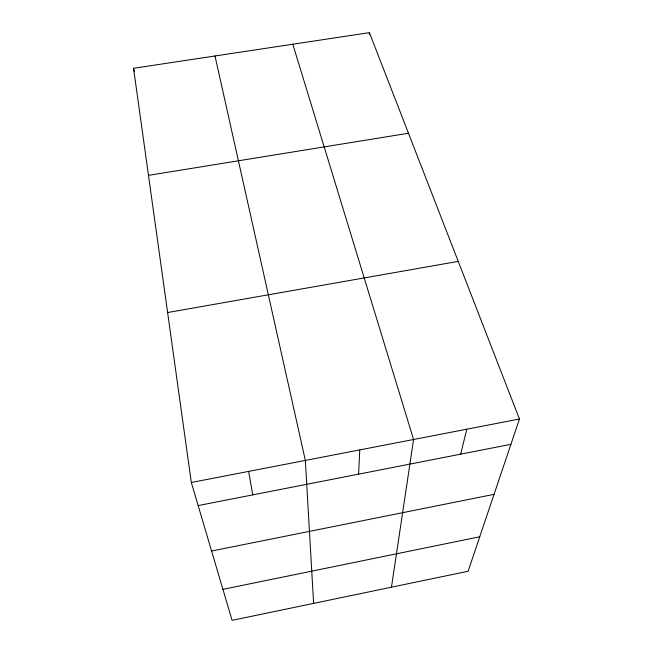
<?xml version="1.0" encoding="UTF-8"?>
<svg xmlns="http://www.w3.org/2000/svg" width="653" height="653" viewBox="0 0 653 653"><rect width="100%" height="100%" fill="white"/><g stroke="black" fill="none" stroke-linecap="round" stroke-linejoin="round"><path stroke-width="0.98" d="M369.337 34.666L369.41 32.65L133.547 68.296L191.321 482.485L232.101 620.35L468.119 571.244L519.453 419.014L369.41 32.65M358.587 474.151L359.762 449.909M391.474 587.186L413.578 439.493L292.805 44.224M460.667 454.161L466.805 429.201M222.926 589.349L479.743 536.766M211.596 551.026L494.052 494.337M198.153 505.577L510.924 444.318M191.321 482.485L519.453 419.014M167.609 312.534L458.235 261.38M148.484 175.363L408.476 133.245M215 55.987L305.351 460.43L313.62 603.388M133.547 68.296L134.208 71.275M248.662 471.393L252.735 494.884"/></g></svg>
